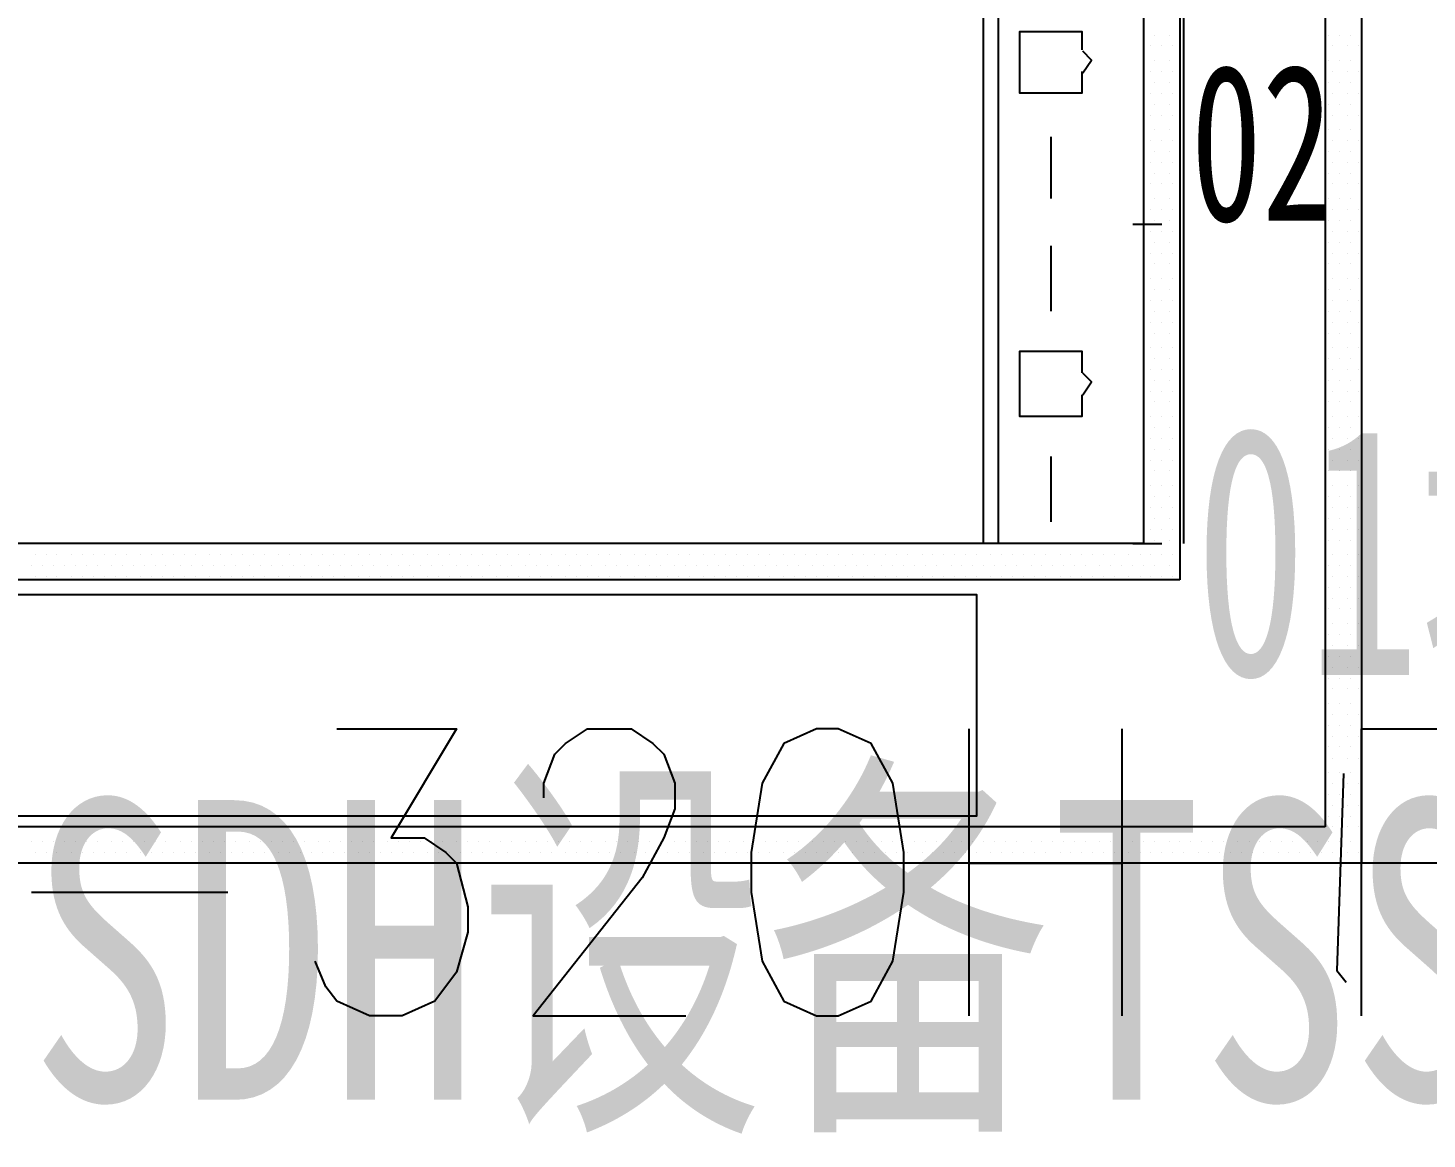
# Model space of a CAD drawing. Header units: metres. Extents: x 17 to 1264, y 17 to 859.
# Drawn here: x 289.7 to 345.2, y 129 to 173.1 of the extents above; entities that cross this region are included whole.
import ezdxf

# ---------------------------------------------------------------- set-up
doc = ezdxf.new("R2010")
doc.units = ezdxf.units.M
for name, color, linetype in [('LINES', 7, 'Continuous'), ('POLYLINES', 4, 'Continuous'), ('RECTS', 7, 'Continuous'), ('TEXTS', 3, 'Continuous')]:
    doc.layers.add(name, color=color, linetype=linetype)

msp = doc.modelspace()

# ---------------------------------------------------------------- linework, layer by layer
at = {"layer": 'LINES'}
for p, q in [((327.59, 152.64), (327.59, 755.14)), ((334.36, 172.8), (334.36, 172.8)), ((334.94, 172.8), (334.94, 172.8)), ((335.37, 172.8), (335.37, 172.8)), ((341.27, 172.8), (341.27, 172.8)), ((341.71, 172.8), (341.71, 172.8)), ((342.14, 172.8), (342.14, 172.8)), ((334.22, 172.37), (334.22, 172.37)), ((334.65, 172.37), (334.65, 172.37)), ((335.08, 172.37), (335.08, 172.37)), ((341.42, 172.37), (341.42, 172.37)), ((341.99, 172.37), (341.99, 172.37)), ((342.43, 172.37), (342.43, 172.37)), ((334.22, 171.36), (334.22, 171.36)), ((334.36, 171.79), (334.36, 171.79)), ((334.65, 171.36), (334.65, 171.36)), ((334.94, 171.79), (334.94, 171.79)), ((335.08, 171.36), (335.08, 171.36)), ((335.37, 171.79), (335.37, 171.79)), ((341.27, 171.79), (341.27, 171.79)), ((341.42, 171.36), (341.42, 171.36)), ((341.71, 171.79), (341.71, 171.79)), ((341.99, 171.36), (341.99, 171.36)), ((342.14, 171.79), (342.14, 171.79)), ((342.43, 171.36), (342.43, 171.36)), ((334.36, 170.93), (334.36, 170.93)), ((334.94, 170.93), (334.94, 170.93)), ((335.37, 170.93), (335.37, 170.93)), ((341.27, 170.93), (341.27, 170.93)), ((341.71, 170.93), (341.71, 170.93)), ((342.14, 170.93), (342.14, 170.93)), ((334.22, 170.5), (334.22, 170.5)), ((334.65, 170.5), (334.65, 170.5)), ((335.08, 170.5), (335.08, 170.5)), ((341.42, 170.5), (341.42, 170.5)), ((341.99, 170.5), (341.99, 170.5)), ((342.43, 170.5), (342.43, 170.5)), ((334.36, 170.06), (334.36, 170.06)), ((334.94, 170.06), (334.94, 170.06)), ((335.37, 170.06), (335.37, 170.06)), ((341.27, 170.06), (341.27, 170.06)), ((341.71, 170.06), (341.71, 170.06)), ((342.14, 170.06), (342.14, 170.06)), ((334.22, 169.63), (334.22, 169.63)), ((334.65, 169.63), (334.65, 169.63)), ((335.08, 169.63), (335.08, 169.63)), ((341.42, 169.63), (341.42, 169.63)), ((341.99, 169.63), (341.99, 169.63)), ((342.43, 169.63), (342.43, 169.63)), ((330.26, 168.77), (330.26, 166.32)), ((334.22, 168.62), (334.22, 168.62)), ((334.36, 169.06), (334.36, 169.06)), ((334.65, 168.62), (334.65, 168.62)), ((334.94, 169.06), (334.94, 169.06)), ((335.08, 168.62), (335.08, 168.62)), ((335.37, 169.06), (335.37, 169.06)), ((341.27, 169.06), (341.27, 169.06)), ((341.42, 168.62), (341.42, 168.62)), ((341.71, 169.06), (341.71, 169.06)), ((341.99, 168.62), (341.99, 168.62)), ((342.14, 169.06), (342.14, 169.06)), ((342.43, 168.62), (342.43, 168.62)), ((334.36, 168.19), (334.36, 168.19)), ((334.94, 168.19), (334.94, 168.19)), ((335.37, 168.19), (335.37, 168.19)), ((341.27, 168.19), (341.27, 168.19)), ((341.71, 168.19), (341.71, 168.19)), ((342.14, 168.19), (342.14, 168.19)), ((334.22, 167.76), (334.22, 167.76)), ((334.65, 167.76), (334.65, 167.76)), ((335.08, 167.76), (335.08, 167.76)), ((341.42, 167.76), (341.42, 167.76)), ((341.99, 167.76), (341.99, 167.76)), ((342.43, 167.76), (342.43, 167.76)), ((334.22, 166.9), (334.22, 166.9)), ((334.36, 167.33), (334.36, 167.33)), ((334.65, 166.9), (334.65, 166.9)), ((334.94, 167.33), (334.94, 167.33)), ((335.08, 166.9), (335.08, 166.9)), ((335.37, 167.33), (335.37, 167.33)), ((341.27, 167.33), (341.27, 167.33)), ((341.42, 166.9), (341.42, 166.9)), ((341.71, 167.33), (341.71, 167.33)), ((341.99, 166.9), (341.99, 166.9)), ((342.14, 167.33), (342.14, 167.33)), ((342.43, 166.9), (342.43, 166.9)), ((334.36, 166.32), (334.36, 166.32)), ((334.94, 166.32), (334.94, 166.32)), ((335.37, 166.32), (335.37, 166.32)), ((341.27, 166.32), (341.27, 166.32)), ((341.71, 166.32), (341.71, 166.32)), ((342.14, 166.32), (342.14, 166.32)), ((334.22, 165.89), (334.22, 165.89)), ((334.65, 165.89), (334.65, 165.89)), ((335.08, 165.89), (335.08, 165.89)), ((341.42, 165.89), (341.42, 165.89)), ((341.99, 165.89), (341.99, 165.89)), ((342.43, 165.89), (342.43, 165.89)), ((333.5, 165.31), (334.65, 165.31)), ((334.36, 165.46), (334.36, 165.46)), ((334.94, 165.46), (334.94, 165.46)), ((335.37, 165.46), (335.37, 165.46)), ((341.27, 165.46), (341.27, 165.46)), ((341.71, 165.46), (341.71, 165.46)), ((342.14, 165.46), (342.14, 165.46)), ((334.22, 165.02), (334.22, 165.02)), ((334.65, 165.02), (334.65, 165.02)), ((335.08, 165.02), (335.08, 165.02)), ((341.42, 165.02), (341.42, 165.02)), ((341.99, 165.02), (341.99, 165.02)), ((342.43, 165.02), (342.43, 165.02)), ((330.26, 164.45), (330.26, 161.86)), ((334.22, 164.16), (334.22, 164.16)), ((334.36, 164.59), (334.36, 164.59)), ((334.65, 164.16), (334.65, 164.16)), ((334.94, 164.59), (334.94, 164.59)), ((335.08, 164.16), (335.08, 164.16)), ((335.37, 164.59), (335.37, 164.59)), ((341.27, 164.59), (341.27, 164.59)), ((341.42, 164.16), (341.42, 164.16)), ((341.71, 164.59), (341.71, 164.59)), ((341.99, 164.16), (341.99, 164.16)), ((342.14, 164.59), (342.14, 164.59)), ((342.43, 164.16), (342.43, 164.16)), ((334.36, 163.73), (334.36, 163.73)), ((334.94, 163.73), (334.94, 163.73)), ((335.37, 163.73), (335.37, 163.73)), ((341.27, 163.73), (341.27, 163.73)), ((341.71, 163.73), (341.71, 163.73)), ((342.14, 163.73), (342.14, 163.73)), ((334.22, 163.15), (334.22, 163.15)), ((334.65, 163.15), (334.65, 163.15)), ((335.08, 163.15), (335.08, 163.15)), ((341.42, 163.15), (341.42, 163.15)), ((341.99, 163.15), (341.99, 163.15)), ((342.43, 163.15), (342.43, 163.15)), ((334.36, 162.72), (334.36, 162.72)), ((334.94, 162.72), (334.94, 162.72)), ((335.37, 162.72), (335.37, 162.72)), ((341.27, 162.72), (341.27, 162.72)), ((341.71, 162.72), (341.71, 162.72)), ((342.14, 162.72), (342.14, 162.72)), ((334.22, 162.29), (334.22, 162.29)), ((334.65, 162.29), (334.65, 162.29)), ((335.08, 162.29), (335.08, 162.29)), ((341.42, 162.29), (341.42, 162.29)), ((341.99, 162.29), (341.99, 162.29)), ((342.43, 162.29), (342.43, 162.29)), ((334.22, 161.42), (334.22, 161.42)), ((334.36, 161.86), (334.36, 161.86)), ((334.65, 161.42), (334.65, 161.42)), ((334.94, 161.86), (334.94, 161.86)), ((335.08, 161.42), (335.08, 161.42)), ((335.37, 161.86), (335.37, 161.86)), ((341.27, 161.86), (341.27, 161.86)), ((341.42, 161.42), (341.42, 161.42)), ((341.71, 161.86), (341.71, 161.86)), ((341.99, 161.42), (341.99, 161.42)), ((342.14, 161.86), (342.14, 161.86)), ((342.43, 161.42), (342.43, 161.42)), ((334.36, 160.99), (334.36, 160.99)), ((334.94, 160.99), (334.94, 160.99)), ((335.37, 160.99), (335.37, 160.99)), ((341.27, 160.99), (341.27, 160.99)), ((341.71, 160.99), (341.71, 160.99)), ((342.14, 160.99), (342.14, 160.99)), ((334.22, 160.42), (334.22, 160.42)), ((334.65, 160.42), (334.65, 160.42)), ((335.08, 160.42), (335.08, 160.42)), ((341.42, 160.42), (341.42, 160.42)), ((341.99, 160.42), (341.99, 160.42)), ((342.43, 160.42), (342.43, 160.42)), ((334.36, 159.98), (334.36, 159.98)), ((334.94, 159.98), (334.94, 159.98)), ((335.37, 159.98), (335.37, 159.98)), ((341.27, 159.98), (341.27, 159.98)), ((341.71, 159.98), (341.71, 159.98)), ((342.14, 159.98), (342.14, 159.98)), ((334.22, 159.55), (334.22, 159.55)), ((334.36, 159.12), (334.36, 159.12)), ((334.65, 159.55), (334.65, 159.55)), ((334.94, 159.12), (334.94, 159.12)), ((335.08, 159.55), (335.08, 159.55)), ((335.37, 159.12), (335.37, 159.12)), ((341.27, 159.12), (341.27, 159.12)), ((341.42, 159.55), (341.42, 159.55)), ((341.71, 159.12), (341.71, 159.12)), ((341.99, 159.55), (341.99, 159.55)), ((342.14, 159.12), (342.14, 159.12)), ((342.43, 159.55), (342.43, 159.55)), ((334.22, 158.69), (334.22, 158.69)), ((334.65, 158.69), (334.65, 158.69)), ((335.08, 158.69), (335.08, 158.69)), ((341.42, 158.69), (341.42, 158.69)), ((341.99, 158.69), (341.99, 158.69)), ((342.43, 158.69), (342.43, 158.69)), ((334.36, 158.26), (334.36, 158.26)), ((334.94, 158.26), (334.94, 158.26)), ((335.37, 158.26), (335.37, 158.26)), ((341.27, 158.26), (341.27, 158.26)), ((341.71, 158.26), (341.71, 158.26)), ((342.14, 158.26), (342.14, 158.26)), ((334.22, 157.68), (334.22, 157.68)), ((334.65, 157.68), (334.65, 157.68)), ((335.08, 157.68), (335.08, 157.68)), ((341.42, 157.68), (341.42, 157.68)), ((341.99, 157.68), (341.99, 157.68)), ((342.43, 157.68), (342.43, 157.68)), ((334.36, 157.25), (334.36, 157.25)), ((334.94, 157.25), (334.94, 157.25)), ((335.37, 157.25), (335.37, 157.25)), ((341.27, 157.25), (341.27, 157.25)), ((341.71, 157.25), (341.71, 157.25)), ((342.14, 157.25), (342.14, 157.25)), ((334.22, 156.82), (334.22, 156.82)), ((334.36, 156.38), (334.36, 156.38)), ((334.65, 156.82), (334.65, 156.82)), ((334.94, 156.38), (334.94, 156.38)), ((335.08, 156.82), (335.08, 156.82)), ((335.37, 156.38), (335.37, 156.38)), ((341.27, 156.38), (341.27, 156.38)), ((341.42, 156.82), (341.42, 156.82)), ((341.71, 156.38), (341.71, 156.38)), ((341.99, 156.82), (341.99, 156.82)), ((342.14, 156.38), (342.14, 156.38)), ((342.43, 156.82), (342.43, 156.82)), ((330.26, 156.1), (330.26, 153.5)), ((334.22, 155.95), (334.22, 155.95)), ((334.65, 155.95), (334.65, 155.95)), ((335.08, 155.95), (335.08, 155.95)), ((341.42, 155.95), (341.42, 155.95)), ((341.99, 155.95), (341.99, 155.95)), ((342.43, 155.95), (342.43, 155.95)), ((334.36, 155.52), (334.36, 155.52)), ((334.94, 155.52), (334.94, 155.52)), ((335.37, 155.52), (335.37, 155.52)), ((341.27, 155.52), (341.27, 155.52)), ((341.71, 155.52), (341.71, 155.52)), ((342.14, 155.52), (342.14, 155.52)), ((334.22, 154.94), (334.22, 154.94)), ((334.65, 154.94), (334.65, 154.94)), ((335.08, 154.94), (335.08, 154.94)), ((341.42, 154.94), (341.42, 154.94)), ((341.99, 154.94), (341.99, 154.94)), ((342.43, 154.94), (342.43, 154.94)), ((334.36, 154.51), (334.36, 154.51)), ((334.94, 154.51), (334.94, 154.51)), ((335.37, 154.51), (335.37, 154.51)), ((341.27, 154.51), (341.27, 154.51)), ((341.71, 154.51), (341.71, 154.51)), ((342.14, 154.51), (342.14, 154.51)), ((334.22, 154.08), (334.22, 154.08)), ((334.36, 153.65), (334.36, 153.65)), ((334.65, 154.08), (334.65, 154.08)), ((334.94, 153.65), (334.94, 153.65)), ((335.08, 154.08), (335.08, 154.08)), ((335.37, 153.65), (335.37, 153.65)), ((341.27, 153.65), (341.27, 153.65)), ((341.42, 154.08), (341.42, 154.08)), ((341.71, 153.65), (341.71, 153.65)), ((341.99, 154.08), (341.99, 154.08)), ((342.14, 153.65), (342.14, 153.65)), ((342.43, 154.08), (342.43, 154.08)), ((334.22, 153.22), (334.22, 153.22)), ((334.65, 153.22), (334.65, 153.22)), ((335.08, 153.22), (335.08, 153.22)), ((341.42, 153.22), (341.42, 153.22)), ((341.99, 153.22), (341.99, 153.22)), ((342.43, 153.22), (342.43, 153.22)), ((333.5, 152.64), (334.65, 152.64)), ((334.36, 152.78), (334.36, 152.78)), ((334.94, 152.78), (334.94, 152.78)), ((335.37, 152.78), (335.37, 152.78)), ((341.27, 152.78), (341.27, 152.78)), ((341.71, 152.78), (341.71, 152.78)), ((342.14, 152.78), (342.14, 152.78)), ((290.01, 152.21), (290.01, 152.21)), ((290.44, 152.21), (290.44, 152.21)), ((290.87, 152.21), (290.87, 152.21)), ((291.45, 152.21), (291.45, 152.21)), ((291.88, 152.21), (291.88, 152.21)), ((292.31, 152.21), (292.31, 152.21)), ((292.75, 152.21), (292.75, 152.21)), ((293.18, 152.21), (293.18, 152.21)), ((293.61, 152.21), (293.61, 152.21)), ((294.19, 152.21), (294.19, 152.21)), ((294.62, 152.21), (294.62, 152.21)), ((295.05, 152.21), (295.05, 152.21)), ((295.48, 152.21), (295.48, 152.21)), ((295.91, 152.21), (295.91, 152.21)), ((296.35, 152.21), (296.35, 152.21)), ((296.92, 152.21), (296.92, 152.21)), ((297.35, 152.21), (297.35, 152.21)), ((297.79, 152.21), (297.79, 152.21)), ((298.22, 152.21), (298.22, 152.21)), ((298.65, 152.21), (298.65, 152.21)), ((299.08, 152.21), (299.08, 152.21)), ((299.66, 152.21), (299.66, 152.21)), ((300.09, 152.21), (300.09, 152.21)), ((300.52, 152.21), (300.52, 152.21)), ((300.95, 152.21), (300.95, 152.21)), ((301.39, 152.21), (301.39, 152.21)), ((301.82, 152.21), (301.82, 152.21)), ((302.25, 152.21), (302.25, 152.21)), ((302.83, 152.21), (302.83, 152.21)), ((303.26, 152.21), (303.26, 152.21)), ((303.69, 152.21), (303.69, 152.21)), ((304.12, 152.21), (304.12, 152.21)), ((304.55, 152.21), (304.55, 152.21)), ((304.99, 152.21), (304.99, 152.21)), ((305.56, 152.21), (305.56, 152.21)), ((305.99, 152.21), (305.99, 152.21)), ((306.43, 152.21), (306.43, 152.21)), ((306.86, 152.21), (306.86, 152.21)), ((307.29, 152.21), (307.29, 152.21)), ((307.72, 152.21), (307.72, 152.21)), ((308.3, 152.21), (308.3, 152.21)), ((308.73, 152.21), (308.73, 152.21)), ((309.16, 152.21), (309.16, 152.21)), ((309.59, 152.21), (309.59, 152.21)), ((310.03, 152.21), (310.03, 152.21)), ((310.46, 152.21), (310.46, 152.21)), ((311.03, 152.21), (311.03, 152.21)), ((311.47, 152.21), (311.47, 152.21)), ((311.9, 152.21), (311.9, 152.21)), ((312.33, 152.21), (312.33, 152.21)), ((312.76, 152.21), (312.76, 152.21)), ((313.19, 152.21), (313.19, 152.21)), ((313.77, 152.21), (313.77, 152.21)), ((314.2, 152.21), (314.2, 152.21)), ((314.63, 152.21), (314.63, 152.21)), ((315.07, 152.21), (315.07, 152.21)), ((315.5, 152.21), (315.5, 152.21)), ((315.93, 152.21), (315.93, 152.21)), ((316.51, 152.21), (316.51, 152.21)), ((316.94, 152.21), (316.94, 152.21)), ((317.37, 152.21), (317.37, 152.21)), ((317.8, 152.21), (317.8, 152.21)), ((318.23, 152.21), (318.23, 152.21)), ((318.67, 152.21), (318.67, 152.21)), ((319.1, 152.21), (319.1, 152.21)), ((319.67, 152.21), (319.67, 152.21)), ((320.11, 152.21), (320.11, 152.21)), ((320.54, 152.21), (320.54, 152.21)), ((320.97, 152.21), (320.97, 152.21)), ((321.4, 152.21), (321.4, 152.21)), ((321.83, 152.21), (321.83, 152.21)), ((322.41, 152.21), (322.41, 152.21)), ((322.84, 152.21), (322.84, 152.21)), ((323.27, 152.21), (323.27, 152.21)), ((323.71, 152.21), (323.71, 152.21)), ((324.14, 152.21), (324.14, 152.21)), ((324.57, 152.21), (324.57, 152.21)), ((325.15, 152.21), (325.15, 152.21)), ((325.58, 152.21), (325.58, 152.21)), ((326.01, 152.21), (326.01, 152.21)), ((326.44, 152.21), (326.44, 152.21)), ((326.87, 152.21), (326.87, 152.21)), ((327.31, 152.21), (327.31, 152.21)), ((327.88, 152.21), (327.88, 152.21)), ((328.31, 152.21), (328.31, 152.21)), ((328.75, 152.21), (328.75, 152.21)), ((329.18, 152.21), (329.18, 152.21)), ((329.61, 152.21), (329.61, 152.21)), ((330.04, 152.21), (330.04, 152.21)), ((330.62, 152.21), (330.62, 152.21)), ((331.05, 152.21), (331.05, 152.21)), ((331.48, 152.21), (331.48, 152.21)), ((331.91, 152.21), (331.91, 152.21)), ((332.35, 152.21), (332.35, 152.21)), ((332.78, 152.21), (332.78, 152.21)), ((333.35, 152.21), (333.35, 152.21)), ((333.79, 152.21), (333.79, 152.21)), ((334.22, 152.21), (334.22, 152.21)), ((334.65, 152.21), (334.65, 152.21)), ((335.08, 152.21), (335.08, 152.21)), ((341.42, 152.21), (341.42, 152.21)), ((341.99, 152.21), (341.99, 152.21)), ((342.43, 152.21), (342.43, 152.21)), ((289.87, 151.78), (289.87, 151.78)), ((290.01, 151.34), (290.01, 151.34)), ((290.3, 151.78), (290.3, 151.78)), ((290.44, 151.34), (290.44, 151.34)), ((290.73, 151.78), (290.73, 151.78)), ((290.87, 151.34), (290.87, 151.34)), ((291.16, 151.78), (291.16, 151.78)), ((291.45, 151.34), (291.45, 151.34)), ((291.59, 151.78), (291.59, 151.78)), ((291.88, 151.34), (291.88, 151.34)), ((292.03, 151.78), (292.03, 151.78)), ((292.31, 151.34), (292.31, 151.34)), ((292.46, 151.78), (292.46, 151.78)), ((292.75, 151.34), (292.75, 151.34)), ((293.03, 151.78), (293.03, 151.78)), ((293.18, 151.34), (293.18, 151.34)), ((293.47, 151.78), (293.47, 151.78)), ((293.61, 151.34), (293.61, 151.34)), ((293.9, 151.78), (293.9, 151.78)), ((294.19, 151.34), (294.19, 151.34)), ((294.33, 151.78), (294.33, 151.78)), ((294.62, 151.34), (294.62, 151.34)), ((294.76, 151.78), (294.76, 151.78)), ((295.05, 151.34), (295.05, 151.34)), ((295.19, 151.78), (295.19, 151.78)), ((295.48, 151.34), (295.48, 151.34)), ((295.77, 151.78), (295.77, 151.78)), ((295.91, 151.34), (295.91, 151.34)), ((296.2, 151.78), (296.2, 151.78)), ((296.35, 151.34), (296.35, 151.34)), ((296.63, 151.78), (296.63, 151.78)), ((296.92, 151.34), (296.92, 151.34)), ((297.07, 151.78), (297.07, 151.78)), ((297.35, 151.34), (297.35, 151.34)), ((297.5, 151.78), (297.5, 151.78)), ((297.79, 151.34), (297.79, 151.34)), ((297.93, 151.78), (297.93, 151.78)), ((298.22, 151.34), (298.22, 151.34)), ((298.51, 151.78), (298.51, 151.78)), ((298.65, 151.34), (298.65, 151.34)), ((298.94, 151.78), (298.94, 151.78)), ((299.08, 151.34), (299.08, 151.34)), ((299.37, 151.78), (299.37, 151.78)), ((299.66, 151.34), (299.66, 151.34)), ((299.8, 151.78), (299.8, 151.78)), ((300.09, 151.34), (300.09, 151.34)), ((300.23, 151.78), (300.23, 151.78)), ((300.52, 151.34), (300.52, 151.34)), ((300.67, 151.78), (300.67, 151.78)), ((300.95, 151.34), (300.95, 151.34)), ((301.24, 151.78), (301.24, 151.78)), ((301.39, 151.34), (301.39, 151.34)), ((301.67, 151.78), (301.67, 151.78)), ((301.82, 151.34), (301.82, 151.34)), ((302.11, 151.78), (302.11, 151.78)), ((302.25, 151.34), (302.25, 151.34)), ((302.54, 151.78), (302.54, 151.78)), ((302.83, 151.34), (302.83, 151.34)), ((302.97, 151.78), (302.97, 151.78)), ((303.26, 151.34), (303.26, 151.34)), ((303.4, 151.78), (303.4, 151.78)), ((303.69, 151.34), (303.69, 151.34)), ((303.98, 151.78), (303.98, 151.78)), ((304.12, 151.34), (304.12, 151.34)), ((304.41, 151.78), (304.41, 151.78)), ((304.55, 151.34), (304.55, 151.34)), ((304.84, 151.78), (304.84, 151.78)), ((304.99, 151.34), (304.99, 151.34)), ((305.27, 151.78), (305.27, 151.78)), ((305.56, 151.34), (305.56, 151.34)), ((305.71, 151.78), (305.71, 151.78)), ((305.99, 151.34), (305.99, 151.34)), ((306.14, 151.78), (306.14, 151.78)), ((306.43, 151.34), (306.43, 151.34)), ((306.71, 151.78), (306.71, 151.78)), ((306.86, 151.34), (306.86, 151.34)), ((307.15, 151.78), (307.15, 151.78)), ((307.29, 151.34), (307.29, 151.34)), ((307.58, 151.78), (307.58, 151.78)), ((307.72, 151.34), (307.72, 151.34)), ((308.01, 151.78), (308.01, 151.78)), ((308.3, 151.34), (308.3, 151.34)), ((308.44, 151.78), (308.44, 151.78)), ((308.73, 151.34), (308.73, 151.34)), ((308.87, 151.78), (308.87, 151.78)), ((309.16, 151.34), (309.16, 151.34)), ((309.45, 151.78), (309.45, 151.78)), ((309.59, 151.34), (309.59, 151.34)), ((309.88, 151.78), (309.88, 151.78)), ((310.03, 151.34), (310.03, 151.34)), ((310.31, 151.78), (310.31, 151.78)), ((310.46, 151.34), (310.46, 151.34)), ((310.75, 151.78), (310.75, 151.78)), ((311.03, 151.34), (311.03, 151.34)), ((311.18, 151.78), (311.18, 151.78)), ((311.47, 151.34), (311.47, 151.34)), ((311.61, 151.78), (311.61, 151.78)), ((311.9, 151.34), (311.9, 151.34)), ((312.04, 151.78), (312.04, 151.78)), ((312.33, 151.34), (312.33, 151.34)), ((312.62, 151.78), (312.62, 151.78)), ((312.76, 151.34), (312.76, 151.34)), ((313.05, 151.78), (313.05, 151.78)), ((313.19, 151.34), (313.19, 151.34)), ((313.48, 151.78), (313.48, 151.78)), ((313.77, 151.34), (313.77, 151.34)), ((313.91, 151.78), (313.91, 151.78)), ((314.2, 151.34), (314.2, 151.34)), ((314.35, 151.78), (314.35, 151.78)), ((314.63, 151.34), (314.63, 151.34)), ((314.78, 151.78), (314.78, 151.78)), ((315.07, 151.34), (315.07, 151.34)), ((315.35, 151.78), (315.35, 151.78)), ((315.5, 151.34), (315.5, 151.34)), ((315.79, 151.78), (315.79, 151.78)), ((315.93, 151.34), (315.93, 151.34)), ((316.22, 151.78), (316.22, 151.78)), ((316.51, 151.34), (316.51, 151.34)), ((316.65, 151.78), (316.65, 151.78)), ((316.94, 151.34), (316.94, 151.34)), ((317.08, 151.78), (317.08, 151.78)), ((317.37, 151.34), (317.37, 151.34)), ((317.51, 151.78), (317.51, 151.78)), ((317.8, 151.34), (317.8, 151.34)), ((318.09, 151.78), (318.09, 151.78)), ((318.23, 151.34), (318.23, 151.34)), ((318.52, 151.78), (318.52, 151.78)), ((318.67, 151.34), (318.67, 151.34)), ((318.95, 151.78), (318.95, 151.78)), ((319.1, 151.34), (319.1, 151.34)), ((319.39, 151.78), (319.39, 151.78)), ((319.67, 151.34), (319.67, 151.34)), ((319.82, 151.78), (319.82, 151.78)), ((320.11, 151.34), (320.11, 151.34)), ((320.25, 151.78), (320.25, 151.78)), ((320.54, 151.34), (320.54, 151.34)), ((320.83, 151.78), (320.83, 151.78)), ((320.97, 151.34), (320.97, 151.34)), ((321.26, 151.78), (321.26, 151.78)), ((321.4, 151.34), (321.4, 151.34)), ((321.69, 151.78), (321.69, 151.78)), ((321.83, 151.34), (321.83, 151.34)), ((322.12, 151.78), (322.12, 151.78)), ((322.41, 151.34), (322.41, 151.34)), ((322.55, 151.78), (322.55, 151.78)), ((322.84, 151.34), (322.84, 151.34)), ((322.99, 151.78), (322.99, 151.78)), ((323.27, 151.34), (323.27, 151.34)), ((323.56, 151.78), (323.56, 151.78)), ((323.71, 151.34), (323.71, 151.34)), ((323.99, 151.78), (323.99, 151.78)), ((324.14, 151.34), (324.14, 151.34)), ((324.43, 151.78), (324.43, 151.78)), ((324.57, 151.34), (324.57, 151.34)), ((324.86, 151.78), (324.86, 151.78)), ((325.15, 151.34), (325.15, 151.34)), ((325.29, 151.78), (325.29, 151.78)), ((325.58, 151.34), (325.58, 151.34)), ((325.72, 151.78), (325.72, 151.78)), ((326.01, 151.34), (326.01, 151.34)), ((326.3, 151.78), (326.3, 151.78)), ((326.44, 151.34), (326.44, 151.34)), ((326.73, 151.78), (326.73, 151.78)), ((326.87, 151.34), (326.87, 151.34)), ((327.16, 151.78), (327.16, 151.78)), ((327.31, 151.34), (327.31, 151.34)), ((327.59, 151.78), (327.59, 151.78)), ((327.88, 151.34), (327.88, 151.34)), ((328.03, 151.78), (328.03, 151.78)), ((328.31, 151.34), (328.31, 151.34)), ((328.46, 151.78), (328.46, 151.78)), ((328.75, 151.34), (328.75, 151.34)), ((328.89, 151.78), (328.89, 151.78)), ((329.18, 151.34), (329.18, 151.34)), ((329.47, 151.78), (329.47, 151.78)), ((329.61, 151.34), (329.61, 151.34)), ((329.9, 151.78), (329.9, 151.78)), ((330.04, 151.34), (330.04, 151.34)), ((330.33, 151.78), (330.33, 151.78)), ((330.62, 151.34), (330.62, 151.34)), ((330.76, 151.78), (330.76, 151.78)), ((331.05, 151.34), (331.05, 151.34)), ((331.19, 151.78), (331.19, 151.78)), ((331.48, 151.34), (331.48, 151.34)), ((331.63, 151.78), (331.63, 151.78)), ((331.91, 151.34), (331.91, 151.34)), ((332.2, 151.78), (332.2, 151.78)), ((332.35, 151.34), (332.35, 151.34)), ((332.63, 151.78), (332.63, 151.78)), ((332.78, 151.34), (332.78, 151.34)), ((333.07, 151.78), (333.07, 151.78)), ((333.35, 151.34), (333.35, 151.34)), ((333.5, 151.78), (333.5, 151.78)), ((333.79, 151.34), (333.79, 151.34)), ((333.93, 151.78), (333.93, 151.78)), ((334.22, 151.34), (334.22, 151.34)), ((334.36, 151.78), (334.36, 151.78)), ((334.65, 151.34), (334.65, 151.34)), ((334.94, 151.78), (334.94, 151.78)), ((335.08, 151.34), (335.08, 151.34)), ((335.37, 151.78), (335.37, 151.78)), ((341.27, 151.78), (341.27, 151.78)), ((341.42, 151.34), (341.42, 151.34)), ((341.71, 151.78), (341.71, 151.78)), ((341.99, 151.34), (341.99, 151.34)), ((342.14, 151.78), (342.14, 151.78)), ((342.43, 151.34), (342.43, 151.34)), ((341.27, 150.91), (341.27, 150.91)), ((341.71, 150.91), (341.71, 150.91)), ((342.14, 150.91), (342.14, 150.91)), ((341.42, 150.48), (341.42, 150.48)), ((341.99, 150.48), (341.99, 150.48)), ((342.43, 150.48), (342.43, 150.48)), ((341.27, 150.05), (341.27, 150.05)), ((341.71, 150.05), (341.71, 150.05)), ((342.14, 150.05), (342.14, 150.05)), ((341.42, 149.47), (341.42, 149.47)), ((341.99, 149.47), (341.99, 149.47)), ((342.43, 149.47), (342.43, 149.47)), ((341.27, 149.04), (341.27, 149.04)), ((341.42, 148.61), (341.42, 148.61)), ((341.71, 149.04), (341.71, 149.04)), ((341.99, 148.61), (341.99, 148.61)), ((342.14, 149.04), (342.14, 149.04)), ((342.43, 148.61), (342.43, 148.61)), ((341.27, 148.18), (341.27, 148.18)), ((341.71, 148.18), (341.71, 148.18)), ((342.14, 148.18), (342.14, 148.18)), ((341.42, 147.74), (341.42, 147.74)), ((341.99, 147.74), (341.99, 147.74)), ((342.43, 147.74), (342.43, 147.74)), ((341.27, 147.31), (341.27, 147.31)), ((341.71, 147.31), (341.71, 147.31)), ((342.14, 147.31), (342.14, 147.31)), ((341.42, 146.88), (341.42, 146.88)), ((341.99, 146.88), (341.99, 146.88)), ((342.43, 146.88), (342.43, 146.88)), ((341.27, 146.3), (341.27, 146.3)), ((341.42, 145.87), (341.42, 145.87)), ((341.71, 146.3), (341.71, 146.3)), ((341.99, 145.87), (341.99, 145.87)), ((342.14, 146.3), (342.14, 146.3)), ((342.43, 145.87), (342.43, 145.87)), ((327.02, 133.92), (327.02, 145.3)), ((333.07, 145.3), (333.07, 133.92)), ((341.27, 145.44), (341.27, 145.44)), ((341.71, 145.44), (341.71, 145.44)), ((342.14, 145.44), (342.14, 145.44)), ((341.42, 145.01), (341.42, 145.01)), ((341.99, 145.01), (341.99, 145.01)), ((342.43, 145.01), (342.43, 145.01)), ((341.27, 144.58), (341.27, 144.58)), ((341.42, 144.14), (341.42, 144.14)), ((341.71, 144.58), (341.71, 144.58)), ((341.99, 144.14), (341.99, 144.14)), ((342.14, 144.58), (342.14, 144.58)), ((342.43, 144.14), (342.43, 144.14)), ((341.27, 143.57), (341.27, 143.57)), ((341.42, 143.14), (341.42, 143.14)), ((341.71, 143.57), (341.71, 143.57)), ((341.99, 143.14), (341.99, 143.14)), ((342.14, 143.57), (342.14, 143.57)), ((342.43, 143.14), (342.43, 143.14)), ((341.27, 142.7), (341.27, 142.7)), ((341.71, 142.7), (341.71, 142.7)), ((342.14, 142.7), (342.14, 142.7)), ((341.42, 142.27), (341.42, 142.27)), ((341.99, 142.27), (341.99, 142.27)), ((342.43, 142.27), (342.43, 142.27)), ((290.01, 141.41), (290.01, 141.41)), ((290.44, 141.41), (290.44, 141.41)), ((290.87, 141.41), (290.87, 141.41)), ((291.45, 141.41), (291.45, 141.41)), ((291.88, 141.41), (291.88, 141.41)), ((292.31, 141.41), (292.31, 141.41)), ((292.75, 141.41), (292.75, 141.41)), ((293.18, 141.41), (293.18, 141.41)), ((293.61, 141.41), (293.61, 141.41)), ((294.19, 141.41), (294.19, 141.41)), ((294.62, 141.41), (294.62, 141.41)), ((295.05, 141.41), (295.05, 141.41)), ((295.48, 141.41), (295.48, 141.41)), ((295.91, 141.41), (295.91, 141.41)), ((296.35, 141.41), (296.35, 141.41)), ((296.92, 141.41), (296.92, 141.41)), ((297.35, 141.41), (297.35, 141.41)), ((297.79, 141.41), (297.79, 141.41)), ((298.22, 141.41), (298.22, 141.41)), ((298.65, 141.41), (298.65, 141.41)), ((299.08, 141.41), (299.08, 141.41)), ((299.66, 141.41), (299.66, 141.41)), ((300.09, 141.41), (300.09, 141.41)), ((300.52, 141.41), (300.52, 141.41)), ((300.95, 141.41), (300.95, 141.41)), ((301.39, 141.41), (301.39, 141.41)), ((301.82, 141.41), (301.82, 141.41)), ((302.25, 141.41), (302.25, 141.41)), ((302.83, 141.41), (302.83, 141.41)), ((303.26, 141.41), (303.26, 141.41)), ((303.69, 141.41), (303.69, 141.41)), ((304.12, 141.41), (304.12, 141.41)), ((304.55, 141.41), (304.55, 141.41)), ((304.99, 141.41), (304.99, 141.41)), ((305.56, 141.41), (305.56, 141.41)), ((305.99, 141.41), (305.99, 141.41)), ((306.43, 141.41), (306.43, 141.41)), ((306.86, 141.41), (306.86, 141.41)), ((307.29, 141.41), (307.29, 141.41)), ((307.72, 141.41), (307.72, 141.41)), ((308.3, 141.41), (308.3, 141.41)), ((308.73, 141.41), (308.73, 141.41)), ((309.16, 141.41), (309.16, 141.41)), ((309.59, 141.41), (309.59, 141.41)), ((310.03, 141.41), (310.03, 141.41)), ((310.46, 141.41), (310.46, 141.41)), ((311.03, 141.41), (311.03, 141.41)), ((311.47, 141.41), (311.47, 141.41)), ((311.9, 141.41), (311.9, 141.41)), ((312.33, 141.41), (312.33, 141.41)), ((312.76, 141.41), (312.76, 141.41)), ((313.19, 141.41), (313.19, 141.41)), ((313.77, 141.41), (313.77, 141.41)), ((314.2, 141.41), (314.2, 141.41)), ((314.63, 141.41), (314.63, 141.41)), ((315.07, 141.41), (315.07, 141.41)), ((315.5, 141.41), (315.5, 141.41)), ((315.93, 141.41), (315.93, 141.41)), ((316.51, 141.41), (316.51, 141.41)), ((316.94, 141.41), (316.94, 141.41)), ((317.37, 141.41), (317.37, 141.41)), ((317.8, 141.41), (317.8, 141.41)), ((318.23, 141.41), (318.23, 141.41)), ((318.67, 141.41), (318.67, 141.41)), ((319.1, 141.41), (319.1, 141.41)), ((319.67, 141.41), (319.67, 141.41)), ((320.11, 141.41), (320.11, 141.41)), ((320.54, 141.41), (320.54, 141.41)), ((320.97, 141.41), (320.97, 141.41)), ((321.4, 141.41), (321.4, 141.41)), ((321.83, 141.41), (321.83, 141.41)), ((322.41, 141.41), (322.41, 141.41)), ((322.84, 141.41), (322.84, 141.41)), ((323.27, 141.41), (323.27, 141.41)), ((323.71, 141.41), (323.71, 141.41)), ((324.14, 141.41), (324.14, 141.41)), ((324.57, 141.41), (324.57, 141.41)), ((325.15, 141.41), (325.15, 141.41)), ((325.58, 141.41), (325.58, 141.41)), ((326.01, 141.41), (326.01, 141.41)), ((326.44, 141.41), (326.44, 141.41)), ((326.87, 141.41), (326.87, 141.41)), ((327.31, 141.41), (327.31, 141.41)), ((327.88, 141.41), (327.88, 141.41)), ((328.31, 141.41), (328.31, 141.41)), ((328.75, 141.41), (328.75, 141.41)), ((329.18, 141.41), (329.18, 141.41)), ((329.61, 141.41), (329.61, 141.41)), ((330.04, 141.41), (330.04, 141.41)), ((330.62, 141.41), (330.62, 141.41)), ((331.05, 141.41), (331.05, 141.41)), ((331.48, 141.41), (331.48, 141.41)), ((331.91, 141.41), (331.91, 141.41)), ((332.35, 141.41), (332.35, 141.41)), ((332.78, 141.41), (332.78, 141.41)), ((333.35, 141.41), (333.35, 141.41)), ((333.79, 141.41), (333.79, 141.41)), ((334.22, 141.41), (334.22, 141.41)), ((334.65, 141.41), (334.65, 141.41)), ((335.08, 141.41), (335.08, 141.41)), ((335.51, 141.41), (335.51, 141.41)), ((336.09, 141.41), (336.09, 141.41)), ((336.52, 141.41), (336.52, 141.41)), ((336.95, 141.41), (336.95, 141.41)), ((337.39, 141.41), (337.39, 141.41)), ((337.82, 141.41), (337.82, 141.41)), ((338.25, 141.41), (338.25, 141.41)), ((338.68, 141.41), (338.68, 141.41)), ((339.26, 141.41), (339.26, 141.41)), ((339.69, 141.41), (339.69, 141.41)), ((340.12, 141.41), (340.12, 141.41)), ((340.55, 141.41), (340.55, 141.41)), ((340.99, 141.41), (340.99, 141.41)), ((341.27, 141.84), (341.27, 141.84)), ((341.42, 141.41), (341.42, 141.41)), ((341.71, 141.84), (341.71, 141.84)), ((341.99, 141.41), (341.99, 141.41)), ((342.14, 141.84), (342.14, 141.84)), ((342.43, 141.41), (342.43, 141.41)), ((289.87, 140.83), (289.87, 140.83)), ((290.3, 140.83), (290.3, 140.83)), ((290.73, 140.83), (290.73, 140.83)), ((291.16, 140.83), (291.16, 140.83)), ((291.59, 140.83), (291.59, 140.83)), ((292.03, 140.83), (292.03, 140.83)), ((292.46, 140.83), (292.46, 140.83)), ((293.03, 140.83), (293.03, 140.83)), ((293.47, 140.83), (293.47, 140.83)), ((293.9, 140.83), (293.9, 140.83)), ((294.33, 140.83), (294.33, 140.83)), ((294.76, 140.83), (294.76, 140.83)), ((295.19, 140.83), (295.19, 140.83)), ((295.77, 140.83), (295.77, 140.83)), ((296.2, 140.83), (296.2, 140.83)), ((296.63, 140.83), (296.63, 140.83)), ((297.07, 140.83), (297.07, 140.83)), ((297.5, 140.83), (297.5, 140.83)), ((297.93, 140.83), (297.93, 140.83)), ((298.51, 140.83), (298.51, 140.83)), ((298.94, 140.83), (298.94, 140.83)), ((299.37, 140.83), (299.37, 140.83)), ((299.8, 140.83), (299.8, 140.83)), ((300.23, 140.83), (300.23, 140.83)), ((300.67, 140.83), (300.67, 140.83)), ((301.24, 140.83), (301.24, 140.83)), ((301.67, 140.83), (301.67, 140.83)), ((302.11, 140.83), (302.11, 140.83)), ((302.54, 140.83), (302.54, 140.83)), ((302.97, 140.83), (302.97, 140.83)), ((303.4, 140.83), (303.4, 140.83)), ((303.98, 140.83), (303.98, 140.83)), ((304.41, 140.83), (304.41, 140.83)), ((304.84, 140.83), (304.84, 140.83)), ((305.27, 140.83), (305.27, 140.83)), ((305.71, 140.83), (305.71, 140.83)), ((306.14, 140.83), (306.14, 140.83)), ((306.71, 140.83), (306.71, 140.83)), ((307.15, 140.83), (307.15, 140.83)), ((307.58, 140.83), (307.58, 140.83)), ((308.01, 140.83), (308.01, 140.83)), ((308.44, 140.83), (308.44, 140.83)), ((308.87, 140.83), (308.87, 140.83)), ((309.45, 140.83), (309.45, 140.83)), ((309.88, 140.83), (309.88, 140.83)), ((310.31, 140.83), (310.31, 140.83)), ((310.75, 140.83), (310.75, 140.83)), ((311.18, 140.83), (311.18, 140.83)), ((311.61, 140.83), (311.61, 140.83)), ((312.04, 140.83), (312.04, 140.83)), ((312.62, 140.83), (312.62, 140.83)), ((313.05, 140.83), (313.05, 140.83)), ((313.48, 140.83), (313.48, 140.83)), ((313.91, 140.83), (313.91, 140.83)), ((314.35, 140.83), (314.35, 140.83)), ((314.78, 140.83), (314.78, 140.83)), ((315.35, 140.83), (315.35, 140.83)), ((315.79, 140.83), (315.79, 140.83)), ((316.22, 140.83), (316.22, 140.83)), ((316.65, 140.83), (316.65, 140.83)), ((317.08, 140.83), (317.08, 140.83)), ((317.51, 140.83), (317.51, 140.83)), ((318.09, 140.83), (318.09, 140.83)), ((318.52, 140.83), (318.52, 140.83)), ((318.95, 140.83), (318.95, 140.83)), ((319.39, 140.83), (319.39, 140.83)), ((319.82, 140.83), (319.82, 140.83)), ((320.25, 140.83), (320.25, 140.83)), ((320.83, 140.83), (320.83, 140.83)), ((321.26, 140.83), (321.26, 140.83)), ((321.69, 140.83), (321.69, 140.83)), ((322.12, 140.83), (322.12, 140.83)), ((322.55, 140.83), (322.55, 140.83)), ((322.99, 140.83), (322.99, 140.83)), ((323.56, 140.83), (323.56, 140.83)), ((323.99, 140.83), (323.99, 140.83)), ((324.43, 140.83), (324.43, 140.83)), ((324.86, 140.83), (324.86, 140.83)), ((325.29, 140.83), (325.29, 140.83)), ((325.72, 140.83), (325.72, 140.83)), ((326.3, 140.83), (326.3, 140.83)), ((326.73, 140.83), (326.73, 140.83)), ((327.16, 140.83), (327.16, 140.83)), ((327.59, 140.83), (327.59, 140.83)), ((328.03, 140.83), (328.03, 140.83)), ((328.46, 140.83), (328.46, 140.83)), ((328.89, 140.83), (328.89, 140.83)), ((329.47, 140.83), (329.47, 140.83)), ((329.9, 140.83), (329.9, 140.83)), ((330.33, 140.83), (330.33, 140.83)), ((330.76, 140.83), (330.76, 140.83)), ((331.19, 140.83), (331.19, 140.83)), ((331.63, 140.83), (331.63, 140.83)), ((332.2, 140.83), (332.2, 140.83)), ((332.63, 140.83), (332.63, 140.83)), ((333.07, 140.83), (333.07, 140.83)), ((333.5, 140.83), (333.5, 140.83)), ((333.93, 140.83), (333.93, 140.83)), ((334.36, 140.83), (334.36, 140.83)), ((334.94, 140.83), (334.94, 140.83)), ((335.37, 140.83), (335.37, 140.83)), ((335.8, 140.83), (335.8, 140.83)), ((336.23, 140.83), (336.23, 140.83)), ((336.67, 140.83), (336.67, 140.83)), ((337.1, 140.83), (337.1, 140.83)), ((337.67, 140.83), (337.67, 140.83)), ((338.11, 140.83), (338.11, 140.83)), ((338.54, 140.83), (338.54, 140.83)), ((338.97, 140.83), (338.97, 140.83)), ((339.4, 140.83), (339.4, 140.83)), ((339.83, 140.83), (339.83, 140.83)), ((340.41, 140.83), (340.41, 140.83)), ((340.84, 140.83), (340.84, 140.83)), ((341.27, 140.83), (341.27, 140.83)), ((341.71, 140.83), (341.71, 140.83)), ((342.14, 140.83), (342.14, 140.83)), ((290.01, 140.4), (290.01, 140.4)), ((290.44, 140.4), (290.44, 140.4)), ((290.87, 140.4), (290.87, 140.4)), ((291.45, 140.4), (291.45, 140.4)), ((291.88, 140.4), (291.88, 140.4)), ((292.31, 140.4), (292.31, 140.4)), ((292.75, 140.4), (292.75, 140.4)), ((293.18, 140.4), (293.18, 140.4)), ((293.61, 140.4), (293.61, 140.4)), ((294.19, 140.4), (294.19, 140.4)), ((294.62, 140.4), (294.62, 140.4)), ((295.05, 140.4), (295.05, 140.4)), ((295.48, 140.4), (295.48, 140.4)), ((295.91, 140.4), (295.91, 140.4)), ((296.35, 140.4), (296.35, 140.4)), ((296.92, 140.4), (296.92, 140.4)), ((297.35, 140.4), (297.35, 140.4)), ((297.79, 140.4), (297.79, 140.4)), ((298.22, 140.4), (298.22, 140.4)), ((298.65, 140.4), (298.65, 140.4)), ((299.08, 140.4), (299.08, 140.4)), ((299.66, 140.4), (299.66, 140.4)), ((300.09, 140.4), (300.09, 140.4)), ((300.52, 140.4), (300.52, 140.4)), ((300.95, 140.4), (300.95, 140.4)), ((301.39, 140.4), (301.39, 140.4)), ((301.82, 140.4), (301.82, 140.4)), ((302.25, 140.4), (302.25, 140.4)), ((302.83, 140.4), (302.83, 140.4)), ((303.26, 140.4), (303.26, 140.4)), ((303.69, 140.4), (303.69, 140.4)), ((304.12, 140.4), (304.12, 140.4)), ((304.55, 140.4), (304.55, 140.4)), ((304.99, 140.4), (304.99, 140.4)), ((305.56, 140.4), (305.56, 140.4)), ((305.99, 140.4), (305.99, 140.4)), ((306.43, 140.4), (306.43, 140.4)), ((306.86, 140.4), (306.86, 140.4)), ((307.29, 140.4), (307.29, 140.4)), ((307.72, 140.4), (307.72, 140.4)), ((308.3, 140.4), (308.3, 140.4)), ((308.73, 140.4), (308.73, 140.4)), ((309.16, 140.4), (309.16, 140.4)), ((309.59, 140.4), (309.59, 140.4)), ((310.03, 140.4), (310.03, 140.4)), ((310.46, 140.4), (310.46, 140.4)), ((311.03, 140.4), (311.03, 140.4)), ((311.47, 140.4), (311.47, 140.4)), ((311.9, 140.4), (311.9, 140.4)), ((312.33, 140.4), (312.33, 140.4)), ((312.76, 140.4), (312.76, 140.4)), ((313.19, 140.4), (313.19, 140.4)), ((313.77, 140.4), (313.77, 140.4)), ((314.2, 140.4), (314.2, 140.4)), ((314.63, 140.4), (314.63, 140.4)), ((315.07, 140.4), (315.07, 140.4)), ((315.5, 140.4), (315.5, 140.4)), ((315.93, 140.4), (315.93, 140.4)), ((316.51, 140.4), (316.51, 140.4)), ((316.94, 140.4), (316.94, 140.4)), ((317.37, 140.4), (317.37, 140.4)), ((317.8, 140.4), (317.8, 140.4)), ((318.23, 140.4), (318.23, 140.4)), ((318.67, 140.4), (318.67, 140.4)), ((319.1, 140.4), (319.1, 140.4)), ((319.67, 140.4), (319.67, 140.4)), ((320.11, 140.4), (320.11, 140.4)), ((320.54, 140.4), (320.54, 140.4)), ((320.97, 140.4), (320.97, 140.4)), ((321.4, 140.4), (321.4, 140.4)), ((321.83, 140.4), (321.83, 140.4)), ((322.41, 140.4), (322.41, 140.4)), ((322.84, 140.4), (322.84, 140.4)), ((323.27, 140.4), (323.27, 140.4)), ((323.71, 140.4), (323.71, 140.4)), ((324.14, 140.4), (324.14, 140.4)), ((324.57, 140.4), (324.57, 140.4)), ((325.15, 140.4), (325.15, 140.4)), ((325.58, 140.4), (325.58, 140.4)), ((326.01, 140.4), (326.01, 140.4)), ((326.44, 140.4), (326.44, 140.4)), ((326.87, 140.4), (326.87, 140.4)), ((327.31, 140.4), (327.31, 140.4)), ((327.88, 140.4), (327.88, 140.4)), ((328.31, 140.4), (328.31, 140.4)), ((328.75, 140.4), (328.75, 140.4)), ((329.18, 140.4), (329.18, 140.4)), ((329.61, 140.4), (329.61, 140.4)), ((330.04, 140.4), (330.04, 140.4)), ((330.62, 140.4), (330.62, 140.4)), ((331.05, 140.4), (331.05, 140.4)), ((331.48, 140.4), (331.48, 140.4)), ((331.91, 140.4), (331.91, 140.4)), ((332.35, 140.4), (332.35, 140.4)), ((332.78, 140.4), (332.78, 140.4)), ((333.35, 140.4), (333.35, 140.4)), ((333.79, 140.4), (333.79, 140.4)), ((334.22, 140.4), (334.22, 140.4)), ((334.65, 140.4), (334.65, 140.4)), ((335.08, 140.4), (335.08, 140.4)), ((335.51, 140.4), (335.51, 140.4)), ((336.09, 140.4), (336.09, 140.4)), ((336.52, 140.4), (336.52, 140.4)), ((336.95, 140.4), (336.95, 140.4)), ((337.39, 140.4), (337.39, 140.4)), ((337.82, 140.4), (337.82, 140.4)), ((338.25, 140.4), (338.25, 140.4)), ((338.68, 140.4), (338.68, 140.4)), ((339.26, 140.4), (339.26, 140.4)), ((339.69, 140.4), (339.69, 140.4)), ((340.12, 140.4), (340.12, 140.4)), ((340.55, 140.4), (340.55, 140.4)), ((340.99, 140.4), (340.99, 140.4)), ((341.42, 140.4), (341.42, 140.4)), ((341.99, 140.4), (341.99, 140.4)), ((342.43, 140.4), (342.43, 140.4)), ((327.02, 139.97), (333.07, 139.97)), ((289.87, 138.82), (297.64, 138.82))]:
    msp.add_line(p, q, dxfattribs=at)
at = {"layer": 'POLYLINES'}
for points in [[(335.51, 756.72), (335.51, 611.42), (335.51, 152.64)], [(335.51, 756.72), (335.51, 611.42), (335.51, 152.64)], [(335.51, 756.72), (335.51, 611.42), (335.51, 152.64)], [(335.51, 756.72), (335.51, 611.42), (335.51, 152.64)], [(328.17, 737.57), (328.17, 596.88), (328.17, 152.64)], [(331.48, 171.36), (331.48, 170.5), (329.03, 170.5), (329.03, 172.94), (331.48, 172.94), (331.48, 172.22)], [(331.52, 171.31), (331.87, 171.81), (331.52, 172.17)], [(331.48, 158.54), (331.48, 157.68), (329.03, 157.68), (329.03, 160.27), (331.48, 160.27), (331.48, 159.41)], [(331.52, 158.54), (331.87, 159.05), (331.52, 159.4)], [(301.96, 145.3), (306.71, 145.3), (304.12, 140.98), (305.42, 140.98), (306.28, 140.4), (306.71, 139.97), (307.15, 138.24), (307.15, 137.23), (306.71, 135.65), (305.85, 134.5), (304.55, 133.92), (303.26, 133.92), (301.96, 134.5), (301.53, 135.07), (301.1, 136.08)], [(310.17, 142.56), (310.17, 143.14), (310.6, 144.29), (311.03, 144.72), (311.9, 145.3), (313.63, 145.3), (314.49, 144.72), (314.92, 144.29), (315.35, 143.14), (315.35, 142.13), (314.92, 140.98), (314.06, 139.39), (309.74, 133.92), (315.79, 133.92)], [(320.97, 145.3), (319.67, 144.72), (318.81, 143.14), (318.38, 140.4), (318.38, 138.82), (318.81, 136.08), (319.67, 134.5), (320.97, 133.92), (321.83, 133.92), (323.13, 134.5), (323.99, 136.08), (324.43, 138.82), (324.43, 140.4), (323.99, 143.14), (323.13, 144.72), (321.83, 145.3), (320.97, 145.3)], [(342.57, 133.92), (342.57, 145.3), (346.46, 145.3), (347.75, 144.72), (348.19, 144.29), (348.62, 143.14), (348.62, 142.13), (348.19, 140.98), (347.75, 140.4), (346.46, 139.97), (342.57, 139.97)], [(341.85, 143.53), (341.58, 135.71), (341.95, 135.26)]]:
    msp.add_lwpolyline(points, dxfattribs=at)
at = {"layer": 'RECTS'}
for points in [[(170.49, 771.12), (342.57, 771.12), (342.57, 139.97), (170.49, 139.97)], [(171.93, 769.68), (341.13, 769.68), (341.13, 141.41), (171.93, 141.41)], [(177.69, 756.72), (335.37, 756.72), (335.37, 151.2), (177.69, 151.2)], [(179.13, 755.14), (333.93, 755.14), (333.93, 152.64), (179.13, 152.64)], [(185.61, 150.62), (327.31, 150.62), (327.31, 141.84), (185.61, 141.84)]]:
    msp.add_lwpolyline(points, dxfattribs=at)

# ---------------------------------------------------------------- texts
at = {"layer": 'TEXTS'}
for s, height, width, p in [('02', 6.21, 0.666667, (335.8, 165.44)), ('01地网阿尔卡特平面SDH设备机架图', 9.87, 0.664423, (335.95, 147.43)), ('桃花江变现有地网阿尔卡特平面SDH设备TSS-320H（R21）扩容1×STM-64光接口板1块', 11.88, 0.734297, (131.03, 130.59))]:
    msp.add_text(s, height=height, dxfattribs=dict(at, width=width)).set_placement(p)

doc.saveas('drawing.dxf')
